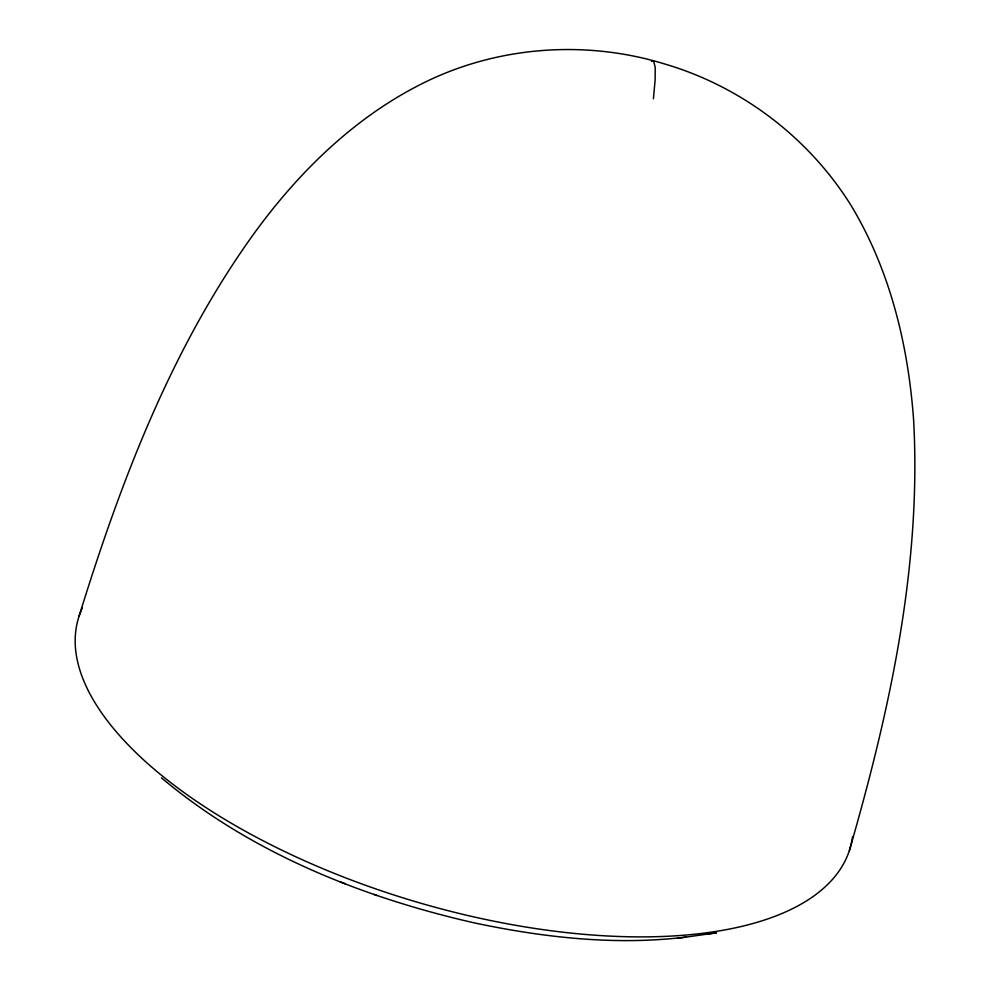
<?xml version="1.0" encoding="UTF-8"?>
<svg xmlns="http://www.w3.org/2000/svg" width="990" height="990" viewBox="0 0 990 990"><rect width="100%" height="100%" fill="white"/><g stroke="black" fill="none" stroke-linecap="round" stroke-linejoin="round"><path stroke-width="1.49" d="M653.412 98.79L655.133 79.93L655.207 67.394L653.66 61.207L651.531 61.293M849.37 850.571C889.663 711.055 921.603 566.292 913.621 420.181C908.276 345.522 890.258 270.777 851.499 206.167C809.461 138.303 742.314 87.058 665.837 64.325C590.671 40.937 507.449 45.317 435.414 77.331C361.573 110.509 301.529 168.263 254.368 233.083C171.493 347.799 120.594 481.858 79.101 616.126M161.481 777.893C250.544 852.65 361.499 897.163 473.975 922.816C543.411 937.493 615.223 945.722 686.008 937.085M707.256 934.127L716.55 932.803L677.581 938.297M339.978 881.744L345.411 883.81M373.935 894.416L376.806 895.529M852.588 836.587A402.608 175.23 16.6 0 1 415.082 901.543A402.608 175.23 16.6 0 1 82.393 607.835"/></g></svg>
